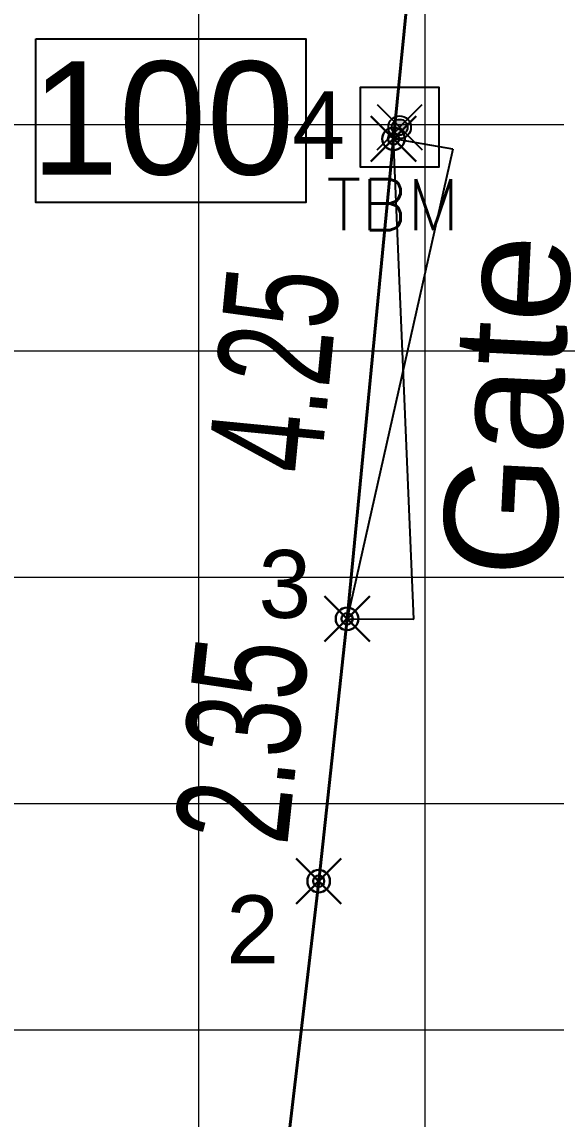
# Model space of a CAD drawing. Header units: millimetres. Extents: x 684983 to 685377, y 990360 to 990509.
# Drawn here: x 685134.42 to 685139.14, y 990441.25 to 990450.95 of the extents above; entities that cross this region are included whole.
import ezdxf

# ---------------------------------------------------------------- set-up
doc = ezdxf.new("R2010")
doc.units = ezdxf.units.MM
doc.header["$PDMODE"] = 35
doc.header["$PDSIZE"] = 0.2
for name, color, linetype, lineweight in [('BD', 1, 'Continuous', 40), ('BDRY POINT', 7, 'Continuous', 30), ('grid', 8, 'Continuous', 9)]:
    doc.layers.add(name, color=color, linetype=linetype, lineweight=lineweight)
for name, color, linetype in [('dim', 7, 'Continuous'), ('LN', 3, 'Continuous'), ('SYMBOLS', 7, 'Continuous'), ('TBM', 7, 'Continuous')]:
    doc.layers.add(name, color=color, linetype=linetype)
doc.styles.add('DIM', font='ARIALN.TTF', dxfattribs={"width": 0.8, "height": 1})
doc.styles.add('ROMANS', font='arial.ttf')
doc.styles.get("Standard").update_dxf_attribs({"font": 'RomanS'})
doc.dimstyles.get("Standard").update_dxf_attribs({"dimtxt": 1, "dimasz": 0.18, "dimexe": 0.18, "dimexo": 0.0625, "dimgap": 0.09, "dimtad": 0, "dimrnd": 0.05, "dimzin": 0, "dimdsep": 46, "dimtxsty": 'DIM', "dimcen": 0.09, "dimse1": 1, "dimse2": 1, "dimsd1": 1, "dimsd2": 1, "dimadec": 0, "dimazin": 0, "dimtfac": 1, "dimtix": 1, "dimtofl": 0, "dimtmove": 2, "dimatfit": 3, "dimfxl": 0, "dimtolj": 1, "dimtzin": 0, "dimarcsym": 0})

# ---------------------------------------------------------------- blocks, each defined once
blk = doc.blocks.new('BD')
at = {"color": 7}
for p, q in [((-0.037, -0.0335), (0.037, 0.0335)), ((-0.0354, 0.0354), (0.0354, -0.0354))]:
    blk.add_line(p, q, dxfattribs=at)
blk.add_circle((0, 0), 0.05, dxfattribs=at)
blk.add_point((0, 0), dxfattribs=at)
blk = doc.blocks.new('*D46')
at = {"layer": 'Defpoints', "color": 0, "transparency": 16777216}
for p in [(685137.3445, 990459.1168), (685138.5886, 990458.9951), (685137.7005, 990449.914)]:
    blk.add_point(p, dxfattribs=at)
at = {"layer": 'dim', "color": 0, "transparency": 16777216, "insert": (685136.9004, 990454.5762), "char_height": 1, "attachment_point": 5, "rotation": 84.41436, "style": 'DIM'}
blk.add_mtext('\\A1;9.10', dxfattribs=at)
blk = doc.blocks.new('*D47')
at = {"layer": 'Defpoints', "color": 0, "transparency": 16777216}
for p in [(685137.7005, 990449.914), (685136.4436, 990445.754), (685137.2895, 990445.672)]:
    blk.add_point(p, dxfattribs=at)
at = {"layer": 'dim', "color": 0, "transparency": 16777216, "insert": (685136.6491, 990447.875), "char_height": 1, "attachment_point": 5, "rotation": 84.46599, "style": 'DIM'}
blk.add_mtext('\\A1;4.25', dxfattribs=at)
blk = doc.blocks.new('*D48')
at = {"layer": 'Defpoints', "color": 0, "transparency": 16777216}
for p in [(685137.2895, 990445.672), (685136.2407, 990443.4404), (685137.0385, 990443.354)]:
    blk.add_point(p, dxfattribs=at)
at = {"layer": 'dim', "color": 0, "transparency": 16777216, "insert": (685136.3662, 990444.5994), "char_height": 1, "attachment_point": 5, "rotation": 83.81992, "style": 'DIM'}
blk.add_mtext('\\A1;2.35', dxfattribs=at)
blk = doc.blocks.new('*D49')
at = {"layer": 'Defpoints', "color": 0, "transparency": 16777216}
for p in [(685137.0385, 990443.354), (685134.116, 990425.8001), (685134.958, 990425.7008)]:
    blk.add_point(p, dxfattribs=at)
at = {"layer": 'dim', "color": 0, "transparency": 16777216, "insert": (685135.1562, 990434.6267), "char_height": 1, "attachment_point": 5, "rotation": 83.27862, "style": 'DIM'}
blk.add_mtext('\\A1;17.80', dxfattribs=at)
blk = doc.blocks.new('TBM')
blk.add_hatch(color=6).paths.add_polyline_path([(-0.1, 0, 1), (0.1, 0, 1)])
at = {"color": 6}
blk.add_lwpolyline([(-0.5, 0), (-0.5, -0.5), (0.5, -0.5), (0.5, 0.5), (-0.5, 0.5)], close=True, dxfattribs=at)
blk.add_circle((0, 0), 0.1, dxfattribs=at)
blk.add_text('TBM', height=0.6442, dxfattribs=at).set_placement((-0.927, -1.299))

msp = doc.modelspace()

# ---------------------------------------------------------------- linework, layer by layer
msp.add_lwpolyline([(685134.5378, 990450.7975), (685136.9259, 990450.7975), (685136.9259, 990449.3498), (685134.5378, 990449.3498)], close=True)
at = {"layer": 'BD'}
for p, q in [((685137.7005, 990449.914), (685138.5886, 990458.9951)), ((685137.2895, 990445.672), (685137.7005, 990449.914)), ((685137.0385, 990443.354), (685137.2895, 990445.672)), ((685134.958, 990425.7008), (685137.0385, 990443.354))]:
    msp.add_line(p, q, dxfattribs=at)
at = {"layer": 'grid'}
for p, q in [((685135.9771, 990509.1548), (685135.9771, 990377.9235)), ((685137.9771, 990509.1548), (685137.9771, 990377.9235)), ((685221.1591, 990450.0381), (685118.727, 990450.0381)), ((685221.1591, 990448.0381), (685118.727, 990448.0381)), ((685221.1591, 990446.0381), (685118.727, 990446.0381)), ((685221.1591, 990444.0381), (685118.727, 990444.0381)), ((685221.1591, 990442.0381), (685118.727, 990442.0381))]:
    msp.add_line(p, q, dxfattribs=at)
at = {"layer": 'LN'}
for p, q in [((685137.8795, 990445.668), (685137.7005, 990449.914)), ((685138.2235, 990449.821), (685137.7005, 990449.914)), ((685138.2235, 990449.821), (685137.2895, 990445.672)), ((685137.2895, 990445.672), (685137.8795, 990445.668))]:
    msp.add_line(p, q, dxfattribs=at)
at = {"layer": 'TBM'}
msp.add_point((685137.7545, 990450.016, 100), dxfattribs=at)

# ---------------------------------------------------------------- block references
at = {"layer": 'BDRY POINT'}
for p in [(685137.7005, 990449.914), (685137.2895, 990445.672), (685137.0385, 990443.354)]:
    msp.add_blockref('BD', p, dxfattribs=at)
at = {"layer": 'SYMBOLS', "linetype": 'Continuous', "xscale": 0.7, "yscale": 0.7, "zscale": 0.7}
msp.add_blockref('TBM', (685137.7545, 990450.016, 100), dxfattribs=at)

# ---------------------------------------------------------------- texts
at = {"style": 'ROMANS'}
msp.add_text('100', height=1, dxfattribs=at).set_placement((685134.4935, 990449.5983))
at = {"color": 1, "style": 'ROMANS'}
for s, p in [('4', (685136.805, 990449.7348)), ('3', (685136.5065, 990445.6801)), ('2', (685136.2213, 990442.6285))]:
    msp.add_text(s, height=0.6, dxfattribs=at).set_placement(p)
at = {"style": 'ROMANS'}
msp.add_text('Gate', height=1, rotation=87.15156, dxfattribs=at).set_placement((685139.1233, 990446.0219))

# ---------------------------------------------------------------- dimensions: what is measured, and where the dimension line sits
at = {"layer": 'dim'}
for p1, p2, distance, picture, middle in [((685137.7005, 990449.914), (685138.5886, 990458.9951), 1.2501, '*D46', (685136.9004, 990454.5762)), ((685137.7005, 990449.914), (685137.2895, 990445.672), -0.8499, '*D47', (685136.6491, 990447.875)), ((685137.2895, 990445.672), (685137.0385, 990443.354), -0.8025, '*D48', (685136.3662, 990444.5994)), ((685137.0385, 990443.354), (685134.958, 990425.7008), -0.8479, '*D49', (685135.1562, 990434.6267))]:
    dim = msp.add_aligned_dim(p1=p1, p2=p2, distance=distance, dimstyle='Standard', dxfattribs=at)
    dim.commit()
    dim.dimension.update_dxf_attribs({"geometry": picture, "text_midpoint": middle})

doc.saveas('drawing.dxf')
